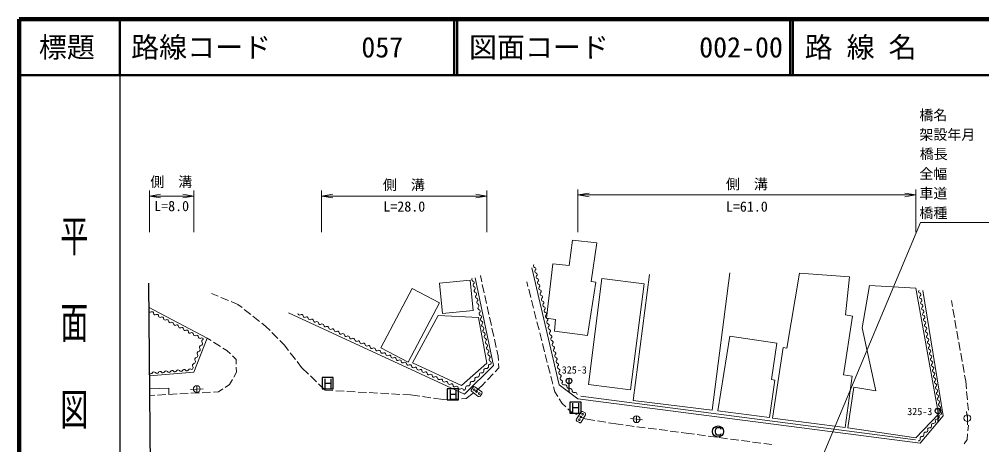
# Model space of a CAD drawing. Units: millimetres at full size, sheet at 1:1000; details may follow other scales. Extents: x 40000 to 680000, y 20000 to 380000.
# Drawn here: x 40000 to 212020, y 303915 to 380000 of the extents above; entities that cross this region are included whole.
import ezdxf
from ezdxf.enums import TextEntityAlignment as Align

# ---------------------------------------------------------------- set-up
doc = ezdxf.new("R2010")
doc.units = ezdxf.units.MM
doc.header["$LTSCALE"] = 1000
for name, color, linetype, lineweight in [('M-BMK-OTRS', 5, 'Continuous', 25), ('M-STR-HTXT', 7, 'Continuous', 13), ('M-STR-STR1', 1, 'Continuous', 25), ('M-STR-STRC', 7, 'Continuous', 25), ('M-TTL', 2, 'Continuous', 140), ('M-TTL-BAND', 7, 'Continuous', 25), ('M-TTL-LINE', 7, 'Continuous', 50), ('M-WORK', 1, 'Continuous', 13)]:
    doc.layers.add(name, color=color, linetype=linetype, lineweight=lineweight)
doc.layers.add('M-TTL-TXT', color=7, linetype='Continuous')
doc.styles.add('@ＭＳ ゴシック', font='')
doc.styles.add('ＭＳ ゴシック', font='')
doc.styles.get('@ＭＳ ゴシック').set_extended_font_data('@MS Gothic')
doc.styles.get('ＭＳ ゴシック').set_extended_font_data('MS Gothic')

# ---------------------------------------------------------------- blocks, each defined once
blk = doc.blocks.new('open_arrow')
at = {"color": 0, "linetype": 'Continuous', "lineweight": -2}
blk.add_lwpolyline([(7.5, 1.25), (0, 0), (7.5, -1.25)], dxfattribs=at)

msp = doc.modelspace()

# ---------------------------------------------------------------- linework, layer by layer
at = {"layer": 'M-BMK-OTRS'}
msp.add_line((63079, 332830), (63442, 297831), dxfattribs=at)
at = {"layer": 'M-STR-HTXT'}
for p, q in [((63250, 341926), (63250, 349377)), ((71212, 341926), (71212, 349377)), ((94036, 341926), (94036, 349387)), ((123592, 341926), (123592, 349387)), ((139853, 341926), (139853, 349583)), ((200257, 341926), (200257, 349583)), ((63250, 348377), (71212, 348377)), ((94036, 348387), (123592, 348387)), ((139853, 348583), (200257, 348583))]:
    msp.add_line(p, q, dxfattribs=at)
at = {"layer": 'M-STR-STRC'}
for p, q in [((96126, 315929), (94126, 315929)), ((94126, 315929), (94126, 313929)), ((94666, 314014), (94666, 315713)), ((94666, 314929), (95657, 314929)), ((95657, 315724), (95657, 314019)), ((96126, 313929), (96126, 315929)), ((138267, 313321), (138267, 315821)), ((94126, 313929), (96126, 313929)), ((118504, 313941), (116504, 313941)), ((116504, 313941), (116504, 311941)), ((117044, 312026), (117044, 313725)), ((118036, 313736), (118036, 312031)), ((118504, 311941), (118504, 313941)), ((116504, 311941), (118504, 311941)), ((117044, 312941), (118036, 312941)), ((140413, 311558), (138413, 311558)), ((138413, 311558), (138413, 309558)), ((140413, 309558), (140413, 311558)), ((138953, 309643), (138953, 311343)), ((138953, 310558), (139944, 310558)), ((139944, 311353), (139944, 309649)), ((204206, 307960), (204206, 310460)), ((138413, 309558), (140413, 309558)), ((164425, 306476), (164477, 306694)), ((164425, 306145), (164425, 306476)), ((164477, 306694), (164531, 306762)), ((164531, 306762), (164645, 306917)), ((164645, 306917), (164800, 307023)), ((164800, 307023), (165079, 307025)), ((165079, 307025), (165241, 306973)), ((165241, 306973), (165352, 306863)), ((165352, 306863), (165410, 306694)), ((164472, 305934), (164425, 306145)), ((164585, 305765), (164472, 305934)), ((164690, 305657), (164585, 305765)), ((164807, 305601), (164690, 305657)), ((165082, 305601), (164807, 305601)), ((165244, 305653), (165082, 305601)), ((165354, 305768), (165244, 305653)), ((165403, 305869), (165354, 305768))]:
    msp.add_line(p, q, dxfattribs=at)
for centre, radius in [((138267, 315321), 500), ((204206, 309960), 500), ((164887, 306285), 1000), ((164887, 306285), 1000)]:
    msp.add_circle(centre, radius, dxfattribs=at)
at = {"layer": 'M-TTL'}
for p, q in [((40000, 380000), (40000, 20000)), ((680000, 380000), (40000, 380000))]:
    msp.add_line(p, q, dxfattribs=at)
at = {"layer": 'M-TTL', "color": 7, "lineweight": 13}
msp.add_lwpolyline([(174747, 280802), (201066, 343639), (226264, 343639)], dxfattribs=at)
at = {"layer": 'M-TTL-BAND'}
msp.add_line((58000, 370000), (58000, 20000), dxfattribs=at)
at = {"layer": 'M-TTL-LINE'}
for p, q in [((58000, 380000), (58000, 370000)), ((117750, 380000), (117750, 370000)), ((118250, 380000), (118250, 370000)), ((177750, 380000), (177750, 370000)), ((178250, 380000), (178250, 370000)), ((40000, 370000), (680000, 370000))]:
    msp.add_line(p, q, dxfattribs=at)
at = {"layer": 'M-WORK'}
for p, q in [((138896, 340524), (138257, 335995)), ((143248, 339991), (138896, 340524)), ((142218, 333118), (143248, 339991)), ((136486, 314648), (131593, 335552)), ((135372, 336273), (134253, 326522)), ((138257, 335995), (135372, 336273)), ((124786, 318088), (121460, 333780)), ((122653, 333051), (122408, 334161)), ((152623, 334373), (149744, 311815)), ((163863, 310083), (167020, 334666)), ((179433, 334578), (177205, 321187)), ((188357, 333912), (179433, 334578)), ((187665, 327145), (188357, 333912)), ((115130, 332804), (120605, 333341)), ((115663, 327370), (115130, 332804)), ((120605, 333341), (121138, 327906)), ((123084, 331098), (122761, 332562)), ((130702, 333067), (130924, 332191)), ((141579, 323458), (143071, 332969)), ((141709, 314703), (144111, 333653)), ((143071, 332969), (142218, 333118)), ((144111, 333653), (151661, 332696)), ((151661, 332696), (149258, 313746)), ((190626, 324824), (191985, 332417)), ((191985, 332417), (200217, 331897)), ((74366, 330959), (75568, 330463)), ((104635, 321246), (110215, 331849)), ((110215, 331849), (115078, 329290)), ((123515, 329145), (123192, 330609)), ((131047, 331706), (131416, 330252)), ((200217, 331897), (204279, 309406)), ((205152, 309069), (201492, 331507)), ((76030, 330273), (77417, 329701)), ((77879, 329510), (79081, 329014)), ((79081, 329014), (79815, 328433)), ((115078, 329290), (109498, 318687)), ((123946, 327192), (123623, 328656)), ((131539, 329767), (131908, 328313)), ((206778, 328648), (206590, 329707)), ((73556, 322978), (63124, 328492)), ((80207, 328123), (81383, 327192)), ((81775, 326881), (82951, 325950)), ((88126, 327502), (119558, 312932)), ((114891, 327057), (110290, 318566)), ((122100, 326691), (114891, 327057)), ((121138, 327906), (115663, 327370)), ((132031, 327829), (132400, 326375)), ((187338, 316425), (188917, 326932)), ((188917, 326932), (187665, 327145)), ((207127, 326678), (206865, 328155)), ((83343, 325639), (84076, 325058)), ((123592, 318477), (122100, 326691)), ((124377, 325239), (124054, 326703)), ((132523, 325890), (132892, 324436)), ((134253, 326522), (135852, 326336)), ((135852, 326336), (135639, 324231)), ((207476, 324709), (207214, 326186)), ((84076, 325058), (84818, 324317)), ((85171, 323964), (86232, 322903)), ((124808, 323286), (124485, 324750)), ((133015, 323952), (133384, 322498)), ((135639, 324231), (141579, 323458)), ((193073, 313542), (190626, 324824)), ((207825, 322740), (207564, 324217)), ((71212, 316877), (73556, 322978)), ((74278, 322528), (73556, 322978)), ((75976, 321471), (74703, 322264)), ((86585, 322549), (87327, 321808)), ((87327, 321808), (88133, 320757)), ((125239, 321333), (124916, 322797)), ((133507, 322013), (133876, 320559)), ((167014, 323320), (164842, 310000)), ((175410, 322108), (167014, 323320)), ((174415, 315590), (175410, 322108)), ((208174, 320771), (207913, 322248)), ((77123, 320757), (76400, 321207)), ((77756, 320145), (77123, 320757)), ((88437, 320361), (89351, 319171)), ((109498, 318687), (104635, 321246)), ((125592, 319735), (125347, 320844)), ((133999, 320075), (134368, 318621)), ((176526, 321306), (174628, 308659)), ((177205, 321187), (176526, 321306)), ((208524, 318801), (208262, 320278)), ((78748, 319185), (78115, 319797)), ((78779, 318303), (78748, 319185)), ((89655, 318774), (90461, 317723)), ((110290, 318566), (119010, 314499)), ((119010, 314499), (123592, 318477)), ((125642, 318958), (125592, 319735)), ((125725, 317683), (125674, 318459)), ((208873, 316832), (208611, 318309)), ((63250, 316264), (71212, 316877)), ((78335, 316021), (78828, 316920)), ((78828, 316920), (78797, 317803)), ((90461, 317723), (91672, 316563)), ((119558, 312932), (124786, 318088)), ((123694, 315510), (124718, 316606)), ((125060, 316972), (125725, 317683)), ((134491, 318136), (134860, 316682)), ((77602, 314683), (78095, 315582)), ((92033, 316217), (93116, 315180)), ((93477, 314834), (94688, 313674)), ((122688, 314433), (123353, 315145)), ((134983, 316197), (135352, 314744)), ((174073, 308801), (175019, 315466)), ((175019, 315466), (174415, 315590)), ((188866, 316158), (187338, 316425)), ((187629, 307007), (188866, 316158)), ((209148, 315281), (208960, 316340)), ((209273, 313928), (209148, 315281)), ((63275, 313938), (66717, 314063)), ((66717, 314063), (66756, 312916)), ((68697, 313017), (70195, 313095)), ((70615, 313806), (71717, 313881)), ((70694, 313121), (72192, 313200)), ((71717, 314481), (71717, 313281)), ((71717, 313881), (72853, 313895)), ((72691, 313226), (74189, 313304)), ((74688, 313330), (75604, 313377)), ((75604, 313377), (76394, 313893)), ((76812, 314167), (77602, 314683)), ((94688, 313674), (96063, 313597)), ((96562, 313570), (98060, 313486)), ((98559, 313458), (100057, 313375)), ((100556, 313347), (102054, 313264)), ((102553, 313236), (104050, 313153)), ((104550, 313125), (106047, 313041)), ((119890, 312169), (121095, 313144)), ((121100, 314220), (120798, 313822)), ((120845, 313472), (122039, 312564)), ((122644, 313360), (121451, 314268)), ((121483, 313458), (122688, 314433)), ((135475, 314259), (135697, 313383)), ((135697, 313383), (136240, 312553)), ((139853, 312140), (136486, 314648)), ((149258, 313746), (141709, 314703)), ((188082, 306935), (189165, 314217)), ((189165, 314217), (193073, 313542)), ((209456, 311936), (209319, 313430)), ((63287, 312736), (64203, 312783)), ((64702, 312809), (66200, 312887)), ((66699, 312913), (68197, 312991)), ((106547, 313014), (108044, 312930)), ((108543, 312902), (109918, 312826)), ((109918, 312826), (111588, 312591)), ((112084, 312522), (113569, 312313)), ((114064, 312243), (115735, 312009)), ((115735, 312009), (116563, 312041)), ((117063, 312060), (118562, 312118)), ((119062, 312137), (119890, 312169)), ((122389, 312611), (122692, 313009)), ((136513, 312134), (137056, 311305)), ((139853, 312140), (201003, 304210)), ((140347, 312580), (200170, 304822)), ((149744, 311815), (163863, 310083)), ((209627, 310086), (209502, 311439)), ((137056, 311305), (137689, 310693)), ((138048, 310345), (138681, 309733)), ((138681, 309733), (139682, 309243)), ((140338, 309772), (139588, 308473)), ((141112, 309614), (140679, 309864)), ((164842, 310000), (174073, 308801)), ((209295, 309882), (209443, 308679)), ((139679, 308132), (140112, 307882)), ((140131, 309024), (141132, 308534)), ((140454, 307973), (141204, 309272)), ((141132, 308534), (142855, 308255)), ((143349, 308175), (144829, 307934)), ((149221, 308586), (150329, 308474)), ((150329, 309074), (150329, 307874)), ((150329, 308474), (151412, 308373)), ((174628, 308659), (187629, 307007)), ((204279, 309406), (200257, 305144)), ((201003, 304210), (205152, 309069)), ((209443, 309279), (209443, 308079)), ((209443, 308679), (209449, 307491)), ((145323, 307854), (147046, 307575)), ((147046, 307575), (147913, 307463)), ((148409, 307399), (149897, 307206)), ((150393, 307142), (151880, 306949)), ((152376, 306885), (153864, 306693)), ((154360, 306629), (155847, 306436)), ((156343, 306372), (157831, 306180)), ((200257, 305144), (188082, 306935)), ((209531, 306379), (209627, 307395)), ((158327, 306115), (159194, 306003)), ((159194, 306003), (160657, 305806)), ((161152, 305739), (162639, 305538)), ((163134, 305471), (164621, 305271)), ((165116, 305204), (166603, 305003)), ((167098, 304936), (168585, 304735)), ((169080, 304669), (170567, 304468)), ((208861, 304086), (209388, 304864)), ((209388, 304864), (209484, 305881)), ((171062, 304401), (172549, 304200)), ((173044, 304133), (174531, 303933))]:
    msp.add_line(p, q, dxfattribs=at)
for centre, radius in [((71717, 313881), 600), ((121287, 313764), 150), ((121745, 313416), 150), ((122202, 313068), 150), ((140108, 308375), 150), ((140396, 308873), 150), ((140683, 309371), 150), ((150329, 308474), 600), ((209443, 308679), 600)]:
    msp.add_circle(centre, radius, dxfattribs=at)
for centre, radius, start, end in [((132193, 335924), 298, 133.07787, 253.4913), ((132023, 335352), 298, 313.07787, 73.4913), ((132430, 334917), 298, 133.07787, 253.4913), ((132261, 334345), 298, 313.07787, 73.4913), ((132668, 333909), 298, 133.07787, 253.4913), ((121179, 333476), 303, 132.47883, 251.76161), ((120989, 332900), 303, 312.47883, 71.76161), ((121399, 332452), 303, 132.47883, 251.76161), ((121209, 331876), 303, 312.47883, 71.76161), ((132499, 333338), 298, 313.07787, 73.4913), ((132906, 332902), 298, 133.07787, 253.4913), ((132737, 332330), 298, 313.07787, 73.4913), ((133144, 331895), 298, 133.07787, 253.4913), ((121619, 331429), 303, 132.47883, 251.76161), ((121429, 330853), 303, 312.47883, 71.76161), ((121839, 330405), 303, 132.47883, 251.76161), ((132974, 331323), 298, 313.07787, 73.4913), ((133382, 330888), 298, 133.07787, 253.4913), ((133212, 330316), 298, 313.07787, 73.4913), ((201027, 331331), 295, 129.37979, 250.53683), ((201204, 330320), 295, 129.37979, 250.53683), ((200830, 330776), 295, 309.37979, 70.53683), ((121649, 329829), 303, 312.47883, 71.76161), ((122058, 329382), 303, 132.47883, 251.76161), ((121869, 328806), 303, 312.47883, 71.76161), ((122278, 328358), 303, 132.47883, 251.76161), ((133619, 329880), 298, 133.07787, 253.4913), ((133450, 329309), 298, 313.07787, 73.4913), ((133857, 328873), 298, 133.07787, 253.4913), ((133688, 328302), 298, 313.07787, 73.4913), ((201382, 329308), 295, 129.37979, 250.53683), ((201008, 329764), 295, 309.37979, 70.53683), ((201186, 328752), 295, 309.37979, 70.53683), ((63415, 327890), 285, 180.48065, 303.99438), ((63733, 327417), 285, 0.48065, 123.99438), ((64303, 327422), 285, 180.48065, 303.99438), ((64621, 326950), 285, 0.48065, 123.99438), ((65190, 326955), 285, 180.48065, 303.99438), ((90088, 327406), 291, 184.1353, 306.14923), ((90432, 326936), 291, 4.1353, 126.14923), ((91013, 326978), 291, 184.1353, 306.14923), ((122088, 327782), 303, 312.47883, 71.76161), ((122498, 327335), 303, 132.47883, 251.76161), ((122308, 326759), 303, 312.47883, 71.76161), ((134095, 327866), 298, 133.07787, 253.4913), ((133926, 327294), 298, 313.07787, 73.4913), ((134333, 326859), 298, 133.07787, 253.4913), ((201560, 328296), 295, 129.37979, 250.53683), ((201737, 327284), 295, 129.37979, 250.53683), ((201363, 327740), 295, 309.37979, 70.53683), ((201541, 326729), 295, 309.37979, 70.53683), ((65509, 326483), 285, 0.48065, 123.99438), ((66078, 326487), 285, 180.48065, 303.99438), ((66397, 326015), 285, 0.48065, 123.99438), ((66966, 326020), 285, 180.48065, 303.99438), ((67285, 325548), 285, 0.48065, 123.99438), ((67854, 325553), 285, 180.48065, 303.99438), ((68172, 325080), 285, 0.48065, 123.99438), ((91356, 326508), 291, 4.1353, 126.14923), ((91937, 326550), 291, 184.1353, 306.14923), ((92280, 326080), 291, 4.1353, 126.14923), ((92861, 326122), 291, 184.1353, 306.14923), ((93204, 325652), 291, 4.1353, 126.14923), ((93785, 325694), 291, 184.1353, 306.14923), ((94128, 325224), 291, 4.1353, 126.14923), ((94709, 325266), 291, 184.1353, 306.14923), ((122718, 326312), 303, 132.47883, 251.76161), ((122528, 325735), 303, 312.47883, 71.76161), ((122938, 325288), 303, 132.47883, 251.76161), ((134163, 326287), 298, 313.07787, 73.4913), ((134571, 325852), 298, 133.07787, 253.4913), ((134401, 325280), 298, 313.07787, 73.4913), ((201915, 326273), 295, 129.37979, 250.53683), ((202093, 325261), 295, 129.37979, 250.53683), ((201719, 325717), 295, 309.37979, 70.53683), ((68742, 325085), 285, 180.48065, 303.99438), ((69060, 324613), 285, 0.48065, 123.99438), ((69630, 324618), 285, 180.48065, 303.99438), ((69948, 324146), 285, 0.48065, 123.99438), ((70518, 324150), 285, 180.48065, 303.99438), ((70836, 323678), 285, 0.48065, 123.99438), ((71406, 323683), 285, 180.48065, 303.99438), ((71724, 323211), 285, 0.48065, 123.99438), ((95052, 324796), 291, 4.1353, 126.14923), ((95633, 324838), 291, 184.1353, 306.14923), ((95976, 324368), 291, 4.1353, 126.14923), ((96557, 324410), 291, 184.1353, 306.14923), ((96901, 323940), 291, 4.1353, 126.14923), ((97481, 323981), 291, 184.1353, 306.14923), ((97825, 323511), 291, 4.1353, 126.14923), ((98405, 323553), 291, 184.1353, 306.14923), ((122748, 324712), 303, 312.47883, 71.76161), ((123157, 324265), 303, 132.47883, 251.76161), ((122967, 323689), 303, 312.47883, 71.76161), ((123377, 323241), 303, 132.47883, 251.76161), ((134808, 324844), 298, 133.07787, 253.4913), ((134639, 324273), 298, 313.07787, 73.4913), ((135046, 323837), 298, 133.07787, 253.4913), ((134877, 323265), 298, 313.07787, 73.4913), ((202270, 324249), 295, 129.37979, 250.53683), ((201896, 324705), 295, 309.37979, 70.53683), ((202448, 323238), 295, 129.37979, 250.53683), ((202074, 323693), 295, 309.37979, 70.53683), ((72293, 323216), 285, 180.48065, 303.99438), ((72612, 322744), 285, 0.48065, 123.99438), ((72392, 322010), 354, 284.03751, 33.58887), ((72983, 322402), 354, 104.03751, 213.58887), ((98749, 323083), 291, 4.1353, 126.14923), ((99329, 323125), 291, 184.1353, 306.14923), ((99673, 322655), 291, 4.1353, 126.14923), ((100254, 322697), 291, 184.1353, 306.14923), ((100597, 322227), 291, 4.1353, 126.14923), ((101178, 322269), 291, 184.1353, 306.14923), ((101521, 321799), 291, 4.1353, 126.14923), ((102102, 321841), 291, 184.1353, 306.14923), ((123187, 322665), 303, 312.47883, 71.76161), ((123597, 322218), 303, 132.47883, 251.76161), ((123407, 321642), 303, 312.47883, 71.76161), ((135284, 322830), 298, 133.07787, 253.4913), ((135115, 322258), 298, 313.07787, 73.4913), ((135522, 321823), 298, 133.07787, 253.4913), ((202626, 322226), 295, 129.37979, 250.53683), ((202251, 322682), 295, 309.37979, 70.53683), ((202429, 321670), 295, 309.37979, 70.53683), ((71555, 319850), 354, 284.03751, 33.58887), ((72145, 320242), 354, 104.03751, 213.58887), ((71974, 320930), 354, 284.03751, 33.58887), ((72564, 321322), 354, 104.03751, 213.58887), ((102445, 321371), 291, 4.1353, 126.14923), ((103026, 321413), 291, 184.1353, 306.14923), ((103369, 320943), 291, 4.1353, 126.14923), ((103950, 320985), 291, 184.1353, 306.14923), ((104293, 320515), 291, 4.1353, 126.14923), ((104874, 320556), 291, 184.1353, 306.14923), ((105217, 320086), 291, 4.1353, 126.14923), ((105798, 320128), 291, 184.1353, 306.14923), ((123817, 321194), 303, 132.47883, 251.76161), ((123627, 320618), 303, 312.47883, 71.76161), ((124036, 320171), 303, 132.47883, 251.76161), ((135352, 321251), 298, 313.07787, 73.4913), ((135760, 320815), 298, 133.07787, 253.4913), ((135590, 320244), 298, 313.07787, 73.4913), ((135998, 319808), 298, 133.07787, 253.4913), ((202803, 321214), 295, 129.37979, 250.53683), ((202981, 320202), 295, 129.37979, 250.53683), ((202607, 320658), 295, 309.37979, 70.53683), ((71308, 318083), 354, 104.03751, 213.58887), ((71136, 318770), 354, 284.03751, 33.58887), ((71727, 319163), 354, 104.03751, 213.58887), ((106142, 319658), 291, 4.1353, 126.14923), ((106722, 319700), 291, 184.1353, 306.14923), ((107066, 319230), 291, 4.1353, 126.14923), ((107646, 319272), 291, 184.1353, 306.14923), ((107990, 318802), 291, 4.1353, 126.14923), ((108570, 318844), 291, 184.1353, 306.14923), ((108914, 318374), 291, 4.1353, 126.14923), ((109495, 318416), 291, 184.1353, 306.14923), ((109838, 317946), 291, 4.1353, 126.14923), ((124198, 318016), 340, 77.52389, 189.60395), ((123847, 319595), 303, 312.47883, 71.76161), ((124256, 319147), 303, 132.47883, 251.76161), ((124066, 318571), 303, 312.47883, 71.76161), ((135828, 319237), 298, 313.07787, 73.4913), ((136235, 318801), 298, 133.07787, 253.4913), ((136066, 318229), 298, 313.07787, 73.4913), ((203158, 319191), 295, 129.37979, 250.53683), ((202784, 319646), 295, 309.37979, 70.53683), ((203336, 318179), 295, 129.37979, 250.53683), ((202962, 318635), 295, 309.37979, 70.53683), ((63502, 316916), 320, 216.74821, 332.66227), ((64069, 316622), 320, 36.74821, 152.66227), ((64581, 317005), 320, 216.74821, 332.66227), ((65149, 316711), 320, 36.74821, 152.66227), ((65661, 317094), 320, 216.74821, 332.66227), ((66229, 316800), 320, 36.74821, 152.66227), ((66741, 317182), 320, 216.74821, 332.66227), ((67309, 316889), 320, 36.74821, 152.66227), ((67821, 317271), 320, 216.74821, 332.66227), ((68388, 316978), 320, 36.74821, 152.66227), ((68900, 317360), 320, 216.74821, 332.66227), ((69468, 317067), 320, 36.74821, 152.66227), ((69980, 317449), 320, 216.74821, 332.66227), ((70548, 317156), 320, 36.74821, 152.66227), ((70718, 317691), 354, 284.03751, 33.58887), ((110419, 317988), 291, 184.1353, 306.14923), ((110762, 317518), 291, 4.1353, 126.14923), ((111343, 317560), 291, 184.1353, 306.14923), ((111686, 317090), 291, 4.1353, 126.14923), ((112267, 317131), 291, 184.1353, 306.14923), ((112610, 316661), 291, 4.1353, 126.14923), ((113191, 316703), 291, 184.1353, 306.14923), ((113534, 316233), 291, 4.1353, 126.14923), ((122564, 316462), 340, 77.52389, 189.60395), ((122711, 317125), 340, 257.52389, 9.60395), ((123381, 317239), 340, 77.52389, 189.60395), ((123528, 317902), 340, 257.52389, 9.60395), ((136473, 317794), 298, 133.07787, 253.4913), ((136304, 317222), 298, 313.07787, 73.4913), ((136711, 316787), 298, 133.07787, 253.4913), ((203514, 317167), 295, 129.37979, 250.53683), ((203140, 317623), 295, 309.37979, 70.53683), ((203317, 316611), 295, 309.37979, 70.53683), ((114115, 316275), 291, 184.1353, 306.14923), ((114458, 315805), 291, 4.1353, 126.14923), ((115039, 315847), 291, 184.1353, 306.14923), ((115383, 315377), 291, 4.1353, 126.14923), ((115963, 315419), 291, 184.1353, 306.14923), ((116307, 314949), 291, 4.1353, 126.14923), ((116887, 314991), 291, 184.1353, 306.14923), ((117231, 314521), 291, 4.1353, 126.14923), ((120260, 314794), 340, 257.52389, 9.60395), ((120930, 314908), 340, 77.52389, 189.60395), ((121077, 315571), 340, 257.52389, 9.60395), ((121747, 315685), 340, 77.52389, 189.60395), ((121894, 316348), 340, 257.52389, 9.60395), ((136542, 316215), 298, 313.07787, 73.4913), ((136949, 315779), 298, 133.07787, 253.4913), ((136779, 315208), 298, 313.07787, 73.4913), ((137327, 314973), 345, 177.15486, 288.38971), ((203691, 316155), 295, 129.37979, 250.53683), ((203869, 315144), 295, 129.37979, 250.53683), ((203495, 315599), 295, 309.37979, 70.53683), ((203673, 314588), 295, 309.37979, 70.53683), ((117811, 314563), 291, 184.1353, 306.14923), ((118155, 314093), 291, 4.1353, 126.14923), ((118736, 314135), 291, 184.1353, 306.14923), ((119079, 313665), 291, 4.1353, 126.14923), ((119443, 314017), 340, 257.52389, 9.60395), ((120113, 314131), 340, 77.52389, 189.60395), ((120996, 313671), 250, 142.74471, 232.74471), ((121299, 314069), 250, 52.74471, 142.74471), ((122493, 313161), 250, 322.74471, 52.74471), ((137545, 314319), 345, 357.15486, 108.38971), ((138233, 314285), 345, 177.15486, 288.38971), ((138450, 313631), 345, 357.15486, 108.38971), ((139139, 313596), 345, 177.15486, 288.38971), ((139356, 312942), 345, 357.15486, 108.38971), ((204047, 314132), 295, 129.37979, 250.53683), ((204224, 313120), 295, 129.37979, 250.53683), ((203850, 313576), 295, 309.37979, 70.53683), ((122190, 312763), 250, 232.74471, 322.74471), ((204402, 312108), 295, 129.37979, 250.53683), ((204028, 312564), 295, 309.37979, 70.53683), ((204205, 311552), 295, 309.37979, 70.53683), ((140554, 309647), 250, 59.99718, 149.99718), ((204580, 311097), 295, 129.37979, 250.53683), ((204757, 310085), 295, 129.37979, 250.53683), ((204383, 310541), 295, 309.37979, 70.53683), ((204561, 309529), 295, 309.37979, 70.53683), ((139804, 308348), 250, 149.99718, 239.99718), ((140237, 308098), 250, 239.99718, 329.99718), ((140987, 309397), 250, 329.99718, 59.99718), ((203441, 308030), 300, 258.85983, 18.96299), ((204008, 308225), 300, 78.85983, 198.96299), ((204123, 308812), 300, 258.85983, 18.96299), ((204690, 309007), 300, 78.85983, 198.96299), ((202076, 306465), 300, 258.85983, 18.96299), ((202643, 306660), 300, 78.85983, 198.96299), ((202759, 307248), 300, 258.85983, 18.96299), ((203325, 307442), 300, 78.85983, 198.96299), ((200712, 304900), 300, 258.85983, 18.96299), ((201278, 305095), 300, 78.85983, 198.96299), ((201394, 305683), 300, 258.85983, 18.96299), ((201961, 305877), 300, 78.85983, 198.96299)]:
    msp.add_arc(centre, radius, start, end, dxfattribs=at)

# ---------------------------------------------------------------- block references
at = {"layer": 'M-STR-HTXT', "xscale": 267, "yscale": 267}
for p in [(63250, 348377), (94036, 348387), (139853, 348583)]:
    msp.add_blockref('open_arrow', p, dxfattribs=at)
at = {"layer": 'M-STR-HTXT', "xscale": 267, "yscale": 267, "rotation": 180}
for p in [(71212, 348377), (123592, 348387), (200257, 348583)]:
    msp.add_blockref('open_arrow', p, dxfattribs=at)

# ---------------------------------------------------------------- texts
at = {"layer": 'M-STR-HTXT', "style": 'ＭＳ ゴシック'}
for p in [(67170, 350932), (108735, 350391), (170039, 350528)]:
    msp.add_text('側\u3000溝', height=1833, dxfattribs=at).set_placement(p, align=Align.MIDDLE_CENTER)
for s, p in [('L=8.0', (67231, 345137)), ('L=28.0', (108814, 345056)), ('L=61.0', (170039, 345043))]:
    msp.add_text(s, height=1833, dxfattribs=at).set_placement(p, align=Align.BOTTOM_CENTER)
at = {"layer": 'M-STR-STR1', "color": 7, "style": 'ＭＳ ゴシック'}
for s, p in [('橋名', (200870, 361402)), ('架設年月', (200870, 357902)), ('橋長', (200939, 354454)), ('全幅', (200870, 350902)), ('車道', (200870, 347402)), ('橋種', (200870, 343902))]:
    msp.add_text(s, height=1833, dxfattribs=at).set_placement(p, align=Align.BOTTOM_LEFT)
at = {"layer": 'M-STR-STRC', "style": 'ＭＳ ゴシック'}
for p in [(139196, 317304), (200949, 309868)]:
    msp.add_text('325-3', height=1320, dxfattribs=at).set_placement(p, align=Align.MIDDLE_CENTER)
at = {"layer": 'M-TTL-BAND', "style": '@ＭＳ ゴシック', "width": 1.55}
msp.add_text('平  面  図', height=3666, rotation=270, dxfattribs=at).set_placement((49777, 306475), align=Align.MIDDLE_RIGHT)
at = {"layer": 'M-TTL-TXT', "style": 'ＭＳ ゴシック'}
msp.add_text('標題', height=3666, dxfattribs=at).set_placement((48500, 375000), align=Align.MIDDLE_CENTER)
for s, p in [('路線コード', (60000, 375000)), ('057', (101142, 375000)), ('図面コード', (120380, 375000)), ('002-00', (161521, 375000)), ('路 線 名', (180380, 375000))]:
    msp.add_text(s, height=3666, dxfattribs=at).set_placement(p, align=Align.MIDDLE_LEFT)

doc.saveas('drawing.dxf')
